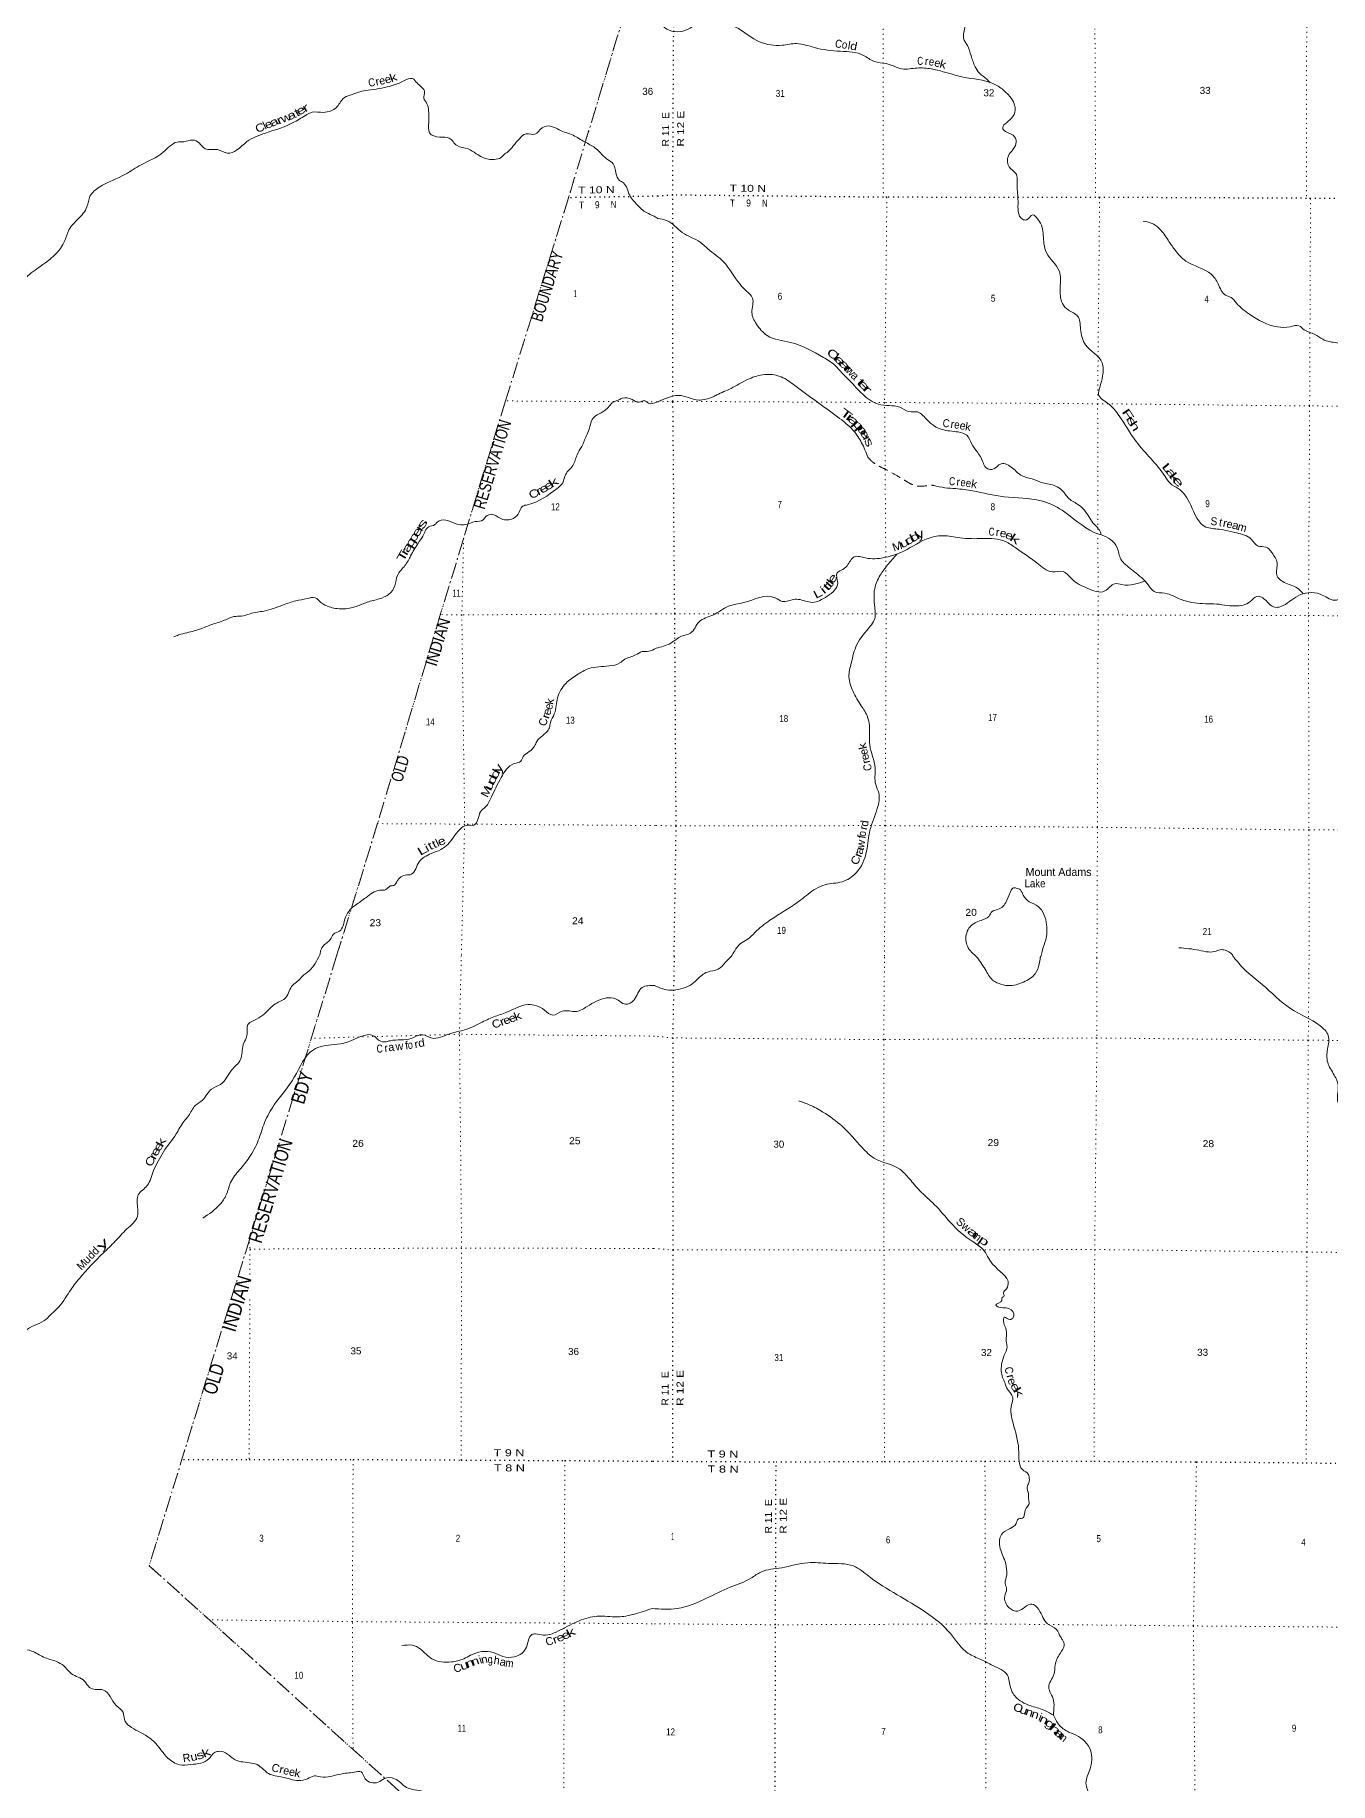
# Model space of a CAD drawing. Header units: feet. Extents: x -254670 to 6, y -549186 to -364975.
# Drawn here: x -110623 to -78244, y -478276 to -434579 of the extents above; entities that cross this region are included whole.
import ezdxf
from ezdxf.enums import TextEntityAlignment as Align

# ---------------------------------------------------------------- set-up
doc = ezdxf.new("R2010")
doc.units = ezdxf.units.FT
doc.header["$LTSCALE"] = 80
for name, pattern in [('DOT_DASHED', [7.7, 5, -1.2, 0.3, -1.2]), ('DOTTED', [1.5, 0.3, -1.2]), ('MEDIUM_DASHED', [4.5, 3, -1.5])]:
    doc.linetypes.add(name, pattern=pattern)
for name, color, linetype, lineweight in [('39', 7, 'Continuous', 13), ('44', 7, 'DOT_DASHED', 13), ('6', 7, 'DOTTED', 25), ('7', 7, 'DOTTED', 13)]:
    doc.layers.add(name, color=color, linetype=linetype, lineweight=lineweight)
doc.layers.add('41', color=7, linetype='Continuous')

msp = doc.modelspace()

# ---------------------------------------------------------------- linework, layer by layer
at = {"layer": '39'}
for points in [[(-93225.08, -424052.49), (-93254.11, -424116.97), (-93136.82, -424275.61), (-93029.52, -424458.42), (-93000.66, -424657.51), (-92893.33, -424849.4), (-92841.63, -425271.75), (-92591.4, -426032.52), (-92450.24, -426110.63), (-92298.87, -426230.97), (-92094.71, -426483.95), (-91768.54, -426511.33), (-91500.98, -426468.44), (-91269.05, -426602.67), (-90889.18, -427032.26), (-90664.28, -427466.24), (-90792.12, -427754.22), (-90971.82, -428179.12), (-90955.34, -428289.72), (-90804.04, -428389.94), (-90441.02, -428598.29), (-90372.1, -428742.96), (-90274.61, -428998.21), (-90261.68, -429247.63), (-90271.28, -429384.45), (-90135.8, -429567.19), (-90096.14, -429983.51), (-90159.16, -430392.03), (-90092.23, -430540.74), (-89898.6, -430656.95), (-89395.99, -431074.17), (-89126.05, -431137.9), (-88785.39, -431283.93), (-88792.58, -431537.42), (-88714.85, -431901.35), (-88597.52, -432074.08), (-88418.45, -432053.53), (-88226.96, -432131.52), (-88102.03, -432173.47), (-87952.68, -432291.8), (-87714.34, -432532.63), (-87640.94, -432810.07), (-87525.6, -432988.83), (-87570.8, -433308.8), (-87549.83, -433556.18), (-87566.82, -433886.14), (-87429.23, -434097.04), (-87369.97, -434356.4), (-87407.18, -434662.27), (-87311.96, -434841.08), (-87220.52, -435094.33), (-87114.91, -435373.71), (-87007.67, -435536.39), (-86823.99, -435686.83), (-86740.84, -435776.58)], [(-95029.79, -434242.19), (-94829.21, -434430.66), (-94289.76, -434435.4), (-93912.15, -434199.12), (-93580.04, -434198.32), (-93037.84, -434418.31), (-92509.37, -434746.95), (-91943.46, -434836.12), (-91581.3, -434795.02), (-91132.1, -434894.52), (-90481.65, -434985.49), (-89911.67, -435088.73), (-89643.44, -435242.99), (-89341.35, -435292.55), (-88946.39, -435426.39), (-88570.06, -435405.37), (-88211.71, -435426.63), (-87415.95, -435629.91), (-86672.67, -435793.08), (-86414.48, -435953.4), (-86116.87, -436459.63), (-86214.81, -436663.05), (-86425.27, -436923.06), (-86328.35, -437011.34), (-86130.72, -437121.51), (-86097.89, -437304.49), (-86284.08, -437600.66), (-86269.05, -437874.21), (-86103.44, -438038.77), (-86066.17, -438344.46), (-86044.71, -438734.68), (-85934.48, -439185.03), (-85831.78, -439200.88), (-85677.22, -439075.78), (-85552.07, -439180.09), (-85442.66, -439389.04), (-85396.99, -439797.3), (-85331.81, -440022.45), (-85018.28, -440476.34), (-84990.68, -440896.72), (-84935, -441288.86), (-84787.49, -441455.48), (-84555.51, -441605.8), (-84481.94, -441929.5), (-84355.79, -442327.51), (-83943.67, -442771.11), (-83930.48, -443096.97), (-84001.93, -443392.86), (-84031.55, -443561.91), (-83805.36, -443782.65), (-83516.45, -444097.79), (-83093.59, -444738.51), (-82370.02, -445613.86), (-82242.63, -445786.56), (-82040.91, -445914.83), (-81727.5, -446332.5), (-81349.24, -446878.77), (-81016.94, -446934.3), (-80577.82, -447027.8), (-80214.99, -447183.84), (-80045.33, -447354.42), (-79850, -447380.1), (-79700.58, -447518.55), (-79566.84, -447779.75), (-79577.92, -448073.48), (-79351.77, -448284.17), (-79025.18, -448432.25), (-78920.18, -448549.78)], [(-112960.69, -443542.41), (-112808.08, -443214.4), (-112316.07, -442578.7), (-112119.55, -442452.32), (-111870.61, -442314.49), (-111801.41, -442069.96), (-111641.39, -441796.34), (-111252.83, -441410.79), (-111055.19, -441014.94), (-110882.46, -440687.17), (-110523.09, -440389.76), (-109873.77, -439713.68), (-109772.21, -439453.45), (-109541.77, -439176.64), (-109323.08, -438873.54), (-109247.64, -438610.99), (-109013.76, -438384.49), (-108360.49, -438060.4), (-107971.68, -437825.68), (-107415.03, -437510.5), (-107064.22, -437257.23), (-106903.25, -437249.08), (-106677.53, -437205.5), (-106521.51, -437275.72), (-106366.39, -437424.36), (-106058.96, -437444.09), (-105806.66, -437535.56), (-105582.6, -437461.79), (-105324.71, -437245.63), (-104861.75, -437031.91), (-104130.56, -436750.96), (-103822.8, -436569.59), (-103695.46, -436512.77), (-103415.97, -436514.07), (-103218.42, -436472.16), (-103086.82, -436395.29), (-102923.36, -436171.98), (-102745.35, -436081.58), (-102353.9, -435965.55), (-102094.09, -435930.41), (-101815.98, -435877.39), (-101416.19, -435735.31), (-101182.17, -435669.71), (-101068.83, -435779.64), (-100882.48, -436009.1), (-100900.22, -436151.67), (-100823.5, -436297.38), (-100783.15, -436458.74), (-100776.63, -436762.49), (-100757.57, -437026.16), (-100503.45, -437133.74), (-100268.43, -437154.62), (-100071.56, -437343.98), (-99793.02, -437427.71), (-99589.3, -437546.77), (-99283.28, -437687.14), (-99138.52, -437688.85), (-98971.11, -437644.58), (-98903.94, -437574.98), (-98792.4, -437493.85), (-98664.07, -437352.58), (-98513.17, -437171.36), (-98340.82, -437048.72), (-98123.77, -437059.33), (-97945, -436902.57), (-97707.26, -436863.15), (-97513.24, -436951.92), (-97168.95, -437086.71), (-96877.3, -437253.06), (-96621.61, -437398.87), (-96500.23, -437508.9), (-96309.32, -437692.15), (-96165.78, -437798.43), (-96100.08, -438028.46), (-96005.73, -438214.6), (-95911.94, -438276.04), (-95754.69, -438587.6), (-95566.43, -438825.12), (-95335.45, -439020.92), (-95141.45, -439111.7), (-95051.86, -439167.87)], [(-95051.86, -439167.87), (-94833.03, -439214.46), (-94441.53, -439513.26), (-93989.81, -439761.63), (-93798.04, -439924.11), (-93410.48, -440247.06), (-92995.93, -440811.35), (-92834.33, -440979.94), (-92682.77, -441154.6), (-92699.65, -441516.74), (-92585.96, -441804.14), (-92315.25, -442095.18), (-91730.96, -442262.76), (-90912.48, -442638.99), (-90619.93, -442839.46), (-90452.23, -443026.14), (-90250.26, -443228.84), (-89927.08, -443562), (-89537.76, -443810.51), (-89265.91, -443844.06), (-89004.11, -443883.66), (-88772.27, -443991.74), (-88560.89, -444003.3), (-88302.51, -444219.94), (-87945.49, -444440.37), (-87540.7, -444503.77), (-87327.06, -444585.74), (-87209.62, -444788.63), (-86930.33, -445236.57), (-86877.56, -445365.19), (-86698.17, -445437.18), (-86467.17, -445297.82), (-86182.99, -445407.78), (-85942.81, -445600.32), (-85658.71, -445688.15), (-85426.94, -445774.1), (-85106.63, -445853.8), (-84947.26, -445958.02), (-84773.45, -446166.82), (-84525.32, -446329.17), (-84272.73, -446618.25), (-84173.58, -446770.9), (-83995.71, -446989.74), (-83965.22, -447078.18)], [(-82917.12, -439232.09), (-82653.17, -439309.91), (-82475.54, -439458.35), (-82271.27, -439743.52), (-82115.55, -439960.41), (-81846.92, -440231.34), (-81215.79, -440559.74), (-81041.87, -440800.73), (-80857.74, -441083.93), (-80720.68, -441137.92), (-80583.32, -441280.42), (-80254.28, -441561.26), (-79556.77, -441877.43), (-79244.8, -441872.66), (-79021.46, -441847.98), (-78888.27, -441948.25), (-78622.19, -442064.29), (-78428.55, -442184.52), (-78073.99, -442272.18), (-77403.59, -442312.82), (-77069.36, -442342.19), (-76560.26, -442300.73), (-76260.5, -442255.75), (-75651.34, -442045.07), (-74788.47, -441861.95), (-73972.05, -441630.65), (-73787.17, -441543.71)], [(-93671.29, -443628.42), (-93580.28, -443576.82), (-93216.52, -443412.99), (-92810.68, -443194.76), (-92432.68, -443075.16), (-91967.54, -443126.34), (-91628.65, -443342.79), (-90559.2, -444122.77), (-90155.44, -444473.84), (-89955.15, -444773.1), (-89798.94, -445132.82)], [(-95070.37, -443753.73), (-95282.29, -443785.74), (-95388.1, -443720.13), (-95517.25, -443758.82), (-95695.46, -443694.37), (-95938.36, -443659.32), (-96025.28, -443698.52), (-96160.69, -443757.25), (-96376.29, -443967.87), (-96570.59, -444076.18), (-96690.59, -444193.41), (-96767.74, -444429.8), (-96840.15, -444603.91), (-96951.78, -444866.03), (-97070.8, -445071.76), (-97174.47, -445340.02), (-97351.96, -445559.14), (-97428.9, -445777.43), (-97569.24, -445914.53), (-98309.94, -446322.06), (-98431.04, -446360.85), (-98545.95, -446558.58), (-98706.28, -446685.39), (-98991.52, -446659.9), (-99201.51, -446560.88), (-99346.95, -446617.48), (-99416.26, -446699.12), (-99617.88, -446745), (-99851.95, -446814.63), (-100091.04, -446797.72), (-100353.37, -446704.12), (-100565.11, -446755.91), (-100624.14, -446817.56), (-100777.64, -446876.07), (-100925.07, -447103.59), (-101045.87, -447289.19), (-101230.44, -447598.72), (-101372.03, -447842.39), (-101559.9, -448089.54), (-101627.25, -448348.17), (-101774.47, -448557.59), (-102017.14, -448675.38), (-102315.71, -448758.33), (-102586.38, -448863.72), (-102936.99, -448925.94), (-103270.16, -448871.72), (-103472.01, -448764.76), (-103619.43, -448646.37), (-103820.77, -448668.12), (-104098.93, -448725.16), (-104433.99, -448833.82), (-104664.2, -448917.57), (-104896.16, -448979.18), (-105244.83, -449047.45), (-105464.7, -449107.2), (-105647.8, -449117.1), (-105849.8, -449195.15), (-106174.83, -449305.93), (-106469.75, -449421.1), (-106822.81, -449521.49), (-107030.55, -449575.35), (-107152.37, -449626.3)], [(-93671.29, -443628.42), (-94028.7, -443704.63), (-94534.31, -443589.17), (-94829.97, -443656.26), (-94970.68, -443710.92), (-95070.37, -443753.73)], [(-88162.14, -445837), (-87872.09, -445896.65), (-87606.32, -445920.16), (-87179.42, -445973.45), (-86395.92, -446124.45), (-85469.69, -446222.81), (-84945.55, -446460.94), (-84140.56, -447012.22), (-83965.27, -447078.05)], [(-95095.7, -449906.9), (-94728.58, -449781.61), (-94455.43, -449605.94), (-94232.27, -449528.96), (-94017.86, -449248.82), (-93678.27, -449079.02), (-93280.49, -448858.79), (-92906.41, -448767.36), (-92113.76, -448652.8), (-91938.35, -448738.88), (-91690.91, -448698.06), (-91537.97, -448687.63), (-91191.51, -448763.24), (-90813.63, -448607.43), (-90553.12, -448268.84), (-90570.05, -448027.48), (-90467.62, -447960.85), (-90319.06, -447847.84), (-90140.68, -447624.11), (-89860.8, -447651.6), (-89399.9, -447644.46), (-88979.65, -447518.73), (-88340.71, -447183.25), (-87924.36, -447095.75), (-87501.48, -447151.06), (-86915.7, -447167.75), (-86359.91, -447240.85), (-86093.65, -447409.19), (-85579.14, -447772.07), (-85183.86, -447998.44), (-84916.17, -447993.78), (-84692.09, -448186.36), (-84316.96, -448406.74), (-83875.91, -448478.1), (-83620.9, -448296.44), (-83451.75, -448318.16), (-83135.77, -448309.35), (-82868.75, -448230.65)], [(-83965.22, -447078.18), (-83731.35, -447190.28), (-83569.65, -447389.04), (-83472.02, -447686.54), (-83356.84, -447819.03), (-83052.06, -448065.74), (-82872.37, -448226.24)], [(-89073.58, -447555.8), (-89304.67, -447827.29), (-89491, -448081.22), (-89628.72, -448421.52), (-89627.14, -448884.21), (-89638.13, -449204.09), (-89738.24, -449359.23), (-90074.83, -449818.71), (-90216.16, -450281.73), (-90271.35, -450625.86), (-90169.47, -450987.72), (-89964.95, -451349.34), (-89804.98, -451628.58), (-89759.98, -451839.7), (-89752.3, -452322.48), (-89619.47, -452907.56), (-89603.98, -453317.91), (-89528.79, -453526.95), (-89563.71, -453911.26), (-89747.02, -454460.89), (-89829.8, -454978.1), (-90099.64, -455531.96), (-90445.11, -455746.03), (-90865.53, -455821.47), (-91098.68, -455920.6), (-91472.12, -456197.1), (-92251.35, -456709.94), (-92622.68, -457014.6), (-92813.3, -457190.08), (-92982.04, -457289.06), (-93128.34, -457474.48), (-93214.07, -457614.55)], [(-65405.06, -457711.62), (-65540.6, -457510.77), (-65795.79, -457048.7), (-65915.15, -456871.96), (-65835.09, -456738.99), (-65877.76, -456622.42), (-66277.02, -456410.14), (-66921.64, -456256.79), (-67316.84, -456054.56), (-67472.67, -455807.49), (-67724.44, -455168.38), (-68092.41, -454686.46), (-68320.25, -454570.33), (-68417.53, -454375.43), (-68467.49, -453892.75), (-68665.58, -453645.78), (-68853.2, -453519.5), (-68996.54, -453395.12), (-69176.87, -453045.52), (-69275.89, -452931.09), (-69620.41, -452835.36), (-69997.38, -452665.27), (-70479.35, -452398.87), (-70715.45, -452222.41), (-70977.3, -452168.73), (-71490.85, -452085.47), (-71778.83, -452041.9), (-72083.11, -451940.04), (-72611.93, -451512.82), (-72854.34, -451255.91), (-73170.79, -451127.92), (-73352.22, -451045.88), (-73526.35, -450744.54), (-73836.63, -450063.33), (-74355.16, -449700.46), (-74689.55, -449622.8), (-74838.87, -449514.53), (-75051.31, -449193.17), (-75154.08, -449159.22), (-75252.28, -449284.18), (-75350.55, -449389.03), (-75529.72, -449381.41), (-75731.47, -449245.1), (-76011.27, -448648.3), (-76156.13, -448666.75), (-76284.51, -448793.8), (-76541.16, -449086.11), (-76720.23, -449106.66), (-76905.78, -448996.46), (-77543.36, -448547.38), (-77770.89, -448523.78), (-77941.56, -448646.9), (-78128.54, -448709.72), (-78487.34, -448557.69), (-78791.39, -448522.21), (-79044.75, -448597.25), (-79478.6, -448867.86), (-79631.51, -448884.32), (-79841.41, -448719.87), (-80071.24, -448611.79), (-80241.88, -448742.96), (-80617.9, -448852.49), (-81147.45, -448799.45), (-81433.29, -448794.1), (-81699.09, -448762.56), (-81969.04, -448692.79), (-82372.14, -448534.84), (-82642.01, -448491.23), (-82791.52, -448324.62), (-82872.37, -448226.24)], [(-95095.7, -449906.9), (-95277.98, -449983.86), (-95445, -449993.95), (-95608.83, -450076.48), (-95877.55, -450185.92), (-96001.27, -450276.96), (-96265.56, -450352.27), (-96775.07, -450418.64), (-97072.47, -450573.99), (-97346.35, -450781.91), (-97555.73, -451149.47), (-97590.13, -451340.11), (-97638.85, -451552.71), (-97733.81, -451764.76), (-97761.49, -451897.16), (-97936.74, -452096.19), (-98077.13, -452237.32), (-98130.76, -452353.32), (-98265.12, -452494.52), (-98413.27, -452611.42), (-98479.01, -452731.31), (-98638.57, -452791.76), (-98968.42, -453143.81), (-99209.31, -453627.64), (-99357, -453877.28), (-99483.05, -453996.45), (-99549.66, -454190.73), (-99647.78, -454328.33), (-99820.76, -454332.32), (-100000.94, -454436.78), (-100162.09, -454633.96), (-100304.95, -454815.28), (-100479.36, -454941.92), (-100717.8, -455041.67), (-101017.82, -455249.28), (-101104.32, -455425.23), (-101208.42, -455558.74), (-101371.56, -455580.94), (-101556.09, -455713.5), (-101652.06, -455839.06), (-101740.68, -455852.09), (-101850.33, -455943.3), (-101999.32, -455959.64), (-102349.35, -456144.53), (-102610.91, -456330.48), (-102744.94, -456443.52), (-102857.74, -456633.24), (-102920.53, -456845.67), (-103008.55, -456979.37), (-103160.28, -457058.02), (-103240.24, -457189.8), (-103433.37, -457370.52), (-103480.92, -457482.58), (-103498.03, -457571.9)], [(-87064.2, -457637.22), (-87311.71, -457357.91), (-87348.44, -457209.13), (-87244.93, -456870.92), (-86967.71, -456711.33), (-86778.83, -456614.31), (-86688.68, -456489.37), (-86515.79, -456426.59), (-86315.31, -456192.76), (-86213.47, -455955.13), (-86175.38, -455908.77), (-86088.84, -455904.54), (-85986.03, -455950.56), (-85913.12, -456083.16), (-85765.63, -456245.75), (-85541.81, -456361.89), (-85396.21, -456562.71), (-85330.9, -456826.08), (-85353.78, -457200.31), (-85431.42, -457451.96), (-85465.18, -457586.82), (-85489.76, -457643.68)], [(-82023.91, -457397.5), (-81524.53, -457458.66), (-81282.84, -457502.34), (-81089.69, -457477.74), (-80956.97, -457443.22), (-80840.14, -457467.08), (-80721.15, -457535.19), (-80656.45, -457621.54), (-80631.82, -457660.92)], [(-103498.03, -457571.9), (-103770.47, -457971.89), (-103938.08, -458110.09), (-104055.31, -458232.38), (-104178.48, -458328.5), (-104348.77, -458637.63), (-104609.08, -458797.65), (-104883.82, -459048.12), (-105081.61, -459178.18), (-105311.73, -459340.31), (-105316.41, -459511.24), (-105345.15, -459657.95), (-105416.24, -459822.62), (-105484.08, -460188.41), (-105708.57, -460459.15), (-105983.71, -460812.18), (-106205.6, -460928.09), (-106434.13, -461202.84), (-106613.83, -461338.99), (-106783.91, -461595.84), (-106903.24, -461740.24), (-107089.64, -462051.34), (-107413.45, -462498.73), (-107539.14, -462727.57), (-107662.87, -462968.48), (-107817.29, -463342.03), (-108039.61, -463570.55), (-108058.9, -463876.16), (-108061.81, -464109.44), (-108324.73, -464426.31), (-108617.81, -464735.04), (-108910.82, -465023.65), (-109513.18, -465661.17), (-109758.02, -465988.15), (-110073.74, -466423.5), (-110203.02, -466539.71), (-110352.56, -466688.04), (-110812.49, -466931.85), (-111111.81, -467290.84), (-111366.37, -467527.3), (-111759.78, -467749.21), (-112422.69, -467899.85), (-112674.77, -468015.65), (-112914.49, -468057.09), (-113171.83, -467965.74), (-113484.42, -468111.5), (-113769.07, -468319.71), (-114271.25, -468555.34), (-114523.76, -468781.75), (-114713.67, -468958.09), (-114879.37, -469122.45)], [(-95132.93, -458340.26), (-94721.57, -458460.08), (-94476.06, -458422.37), (-94252.56, -458342.41), (-94065.03, -458185.97), (-93811.06, -458003.54), (-93541.31, -457931.7), (-93359.78, -457759.18), (-93213.5, -457613.62)], [(-87064.2, -457637.22), (-86841.4, -457977.15), (-86655.08, -458226.8), (-86542.61, -458283.31), (-86283.31, -458342.12), (-85908.92, -458254.41), (-85618.67, -458049.93), (-85513.35, -457802.88), (-85489.76, -457643.68)], [(-80631.82, -457660.92), (-80342.5, -457977.97), (-79939.2, -458314.49), (-79234.97, -458914.95), (-78490.02, -459350.65), (-78289.58, -459590.28), (-78306.67, -459927.97), (-78303.64, -460261.69), (-78139.63, -460577.63), (-78039.92, -460867.31), (-78049.09, -461247.24), (-77792.44, -461525.17), (-77290.96, -461990.54), (-76785.73, -462548.39), (-76352.81, -463071.93), (-76002.4, -463609.37), (-75635.65, -464062.42), (-75105.86, -464477.59), (-74914.85, -464500.08), (-74728.04, -464586.89), (-74569.67, -464766.12), (-74230.88, -465152.77), (-73889.78, -465438.91), (-73357.37, -465645.02), (-72372.14, -465769.6), (-71523.33, -465773.29), (-70964.04, -465736.2), (-70801.11, -465732.51), (-70562.15, -465869.68), (-70222.93, -466107.57), (-70004.67, -466443.72), (-69699.77, -466725.76)], [(-106425.29, -464155.1), (-105991.13, -463806.62), (-105841.28, -463575.85), (-105733.39, -463264.49), (-105508.72, -462949.5), (-105265.96, -462638.6), (-105038.84, -462206.97), (-104882.13, -461765.06), (-104642.9, -461325.44), (-104138.98, -460633.3), (-103661.25, -459947.11), (-103435.44, -459857.36), (-102821.05, -459758.85), (-102127.98, -459616.36), (-102015.63, -459717.29), (-101844.62, -459744), (-101737.83, -459720.22), (-101214.19, -459661.63), (-100929.99, -459572.08), (-100714.89, -459651.22), (-100247.43, -459544.18), (-99880.67, -459448.87), (-99479.39, -459275.24), (-99152.68, -459123.49), (-98830.14, -459009.93), (-98295.92, -458816.64), (-97885.76, -458952.74), (-97676.88, -459080.13), (-97440.96, -458982.37), (-97084.66, -458987.58), (-96814.42, -458863.79), (-96336.5, -458652.21), (-96105.06, -458673.09), (-95861.98, -458806.63), (-95642.13, -458696.75), (-95443.67, -458389.72), (-95296.54, -458345.97), (-95129.06, -458340.12)], [(-91523.53, -461224.55), (-91246.26, -461327.62), (-90922.94, -461503.16), (-90445.27, -461857.92), (-89943.99, -462391.64), (-89639.04, -462657.61), (-89004.24, -462930.25), (-88761.56, -463169.96), (-88500.96, -463470.01), (-88129.88, -463818.53), (-87738.96, -464259.56), (-87189.23, -464735.08), (-86926.32, -464932.61), (-86680.01, -465305), (-86289.25, -465800.31), (-86364.14, -465958.97), (-86410.62, -466031.25), (-86390.7, -466097.63), (-86453.21, -466151.78), (-86451.38, -466212.1), (-86602.58, -466328.39), (-86524.29, -466380.82), (-86339.29, -466397.27), (-86150.66, -466546.4), (-86197.3, -466674.97), (-86313.94, -466666.7), (-86388.25, -466628.35), (-86402.74, -466769.05), (-86340.92, -466950.09), (-86339.75, -467233.55), (-86320.05, -467374.31), (-86389.05, -467581.23), (-86458.73, -468019.34), (-86416.95, -468174.21), (-86365.01, -468294.94), (-86347.07, -468351.26), (-86214.93, -468558.58), (-86174.97, -468647.11), (-86205.63, -468813.91), (-86216.39, -469053.11), (-86168.78, -469278.36), (-86029.92, -469931.98), (-86016.72, -470231.54), (-85936.88, -470438.76), (-85784.37, -470561.69), (-85768.45, -470618.01), (-85774.95, -470776.81), (-85815.45, -470869.2), (-85785.83, -471056.22), (-85782.16, -471172.82), (-85770.43, -471289.45), (-85827.04, -471387.84), (-85869.5, -471462.13), (-85904.19, -471628.92), (-85910.25, -471638.96), (-86033.05, -471672.89), (-86091.73, -471791.38), (-86244.95, -471911.7), (-86456.6, -472064.06), (-86503.74, -472359.48), (-86370.1, -472739.69), (-86326.57, -472985.03), (-86326.85, -473079.52), (-86365.67, -473284.49), (-86329.89, -473427.29), (-86376.67, -473602.09), (-86266.9, -473893.81), (-86051.93, -473978.66), (-85703.43, -473802.45), (-85526.84, -473941.51), (-85304.62, -474297.77), (-85083.78, -474436.92), (-84981.75, -474624.08), (-84935.69, -474694.53), (-84889.82, -474827.3), (-84993.02, -475034.16), (-85116.58, -475325.41), (-85147.45, -475562.56), (-85277.12, -475881.94), (-85229.29, -476030.8), (-85155.42, -476219.91), (-85150.04, -476439.04), (-85160.1, -476582.52)], [(-95193.7, -473913.43), (-94564.07, -473911.53), (-93831.15, -473655.67), (-93241, -473381.43), (-92721.38, -473155.29), (-92473.53, -473003), (-91954.26, -472893.47), (-91302.19, -472768.11), (-90781.28, -472787.23), (-90161.95, -472850.78), (-89768.49, -473112.9), (-89067.85, -473568.62), (-88357.09, -474004.25), (-87737.14, -474538.21), (-87288.05, -475035.64), (-86976.73, -475187.03), (-86675.46, -475336.39), (-86312.12, -475582.36), (-86232.58, -475892.11), (-86072.44, -476155.77), (-85698.91, -476355.53), (-85357.3, -476468.79), (-85160.52, -476581.75)], [(-106115.96, -477501.49), (-106166.01, -477537.52), (-106271.6, -477665.88), (-106729.16, -477815.19), (-107009, -477818.28), (-107298.26, -477652.41), (-107604.88, -477287.39), (-108044.58, -476980.25), (-108385.69, -476685.5), (-108419.24, -476510.43), (-108591.73, -476340.92), (-108906.3, -475951.74), (-109105.54, -475934.99), (-109262.37, -475884.19), (-109386.59, -475728.93), (-109710, -475542.84), (-109902.5, -475345.11), (-110085.3, -475239.93), (-110410.99, -475126.23), (-110708.37, -474976.42), (-110957.73, -474907.22), (-111355.3, -474636.41), (-111791.48, -474460), (-112705.48, -474467.02), (-112915.31, -474588.99), (-113136.89, -474624.46), (-113764.06, -474381.04), (-114290.57, -474135.96), (-114594.25, -474054.5)], [(-101447.37, -474842.31), (-101183.61, -474833.13), (-100992.71, -474922.25), (-100697.73, -475172.61), (-100210.85, -475250.65), (-99904.54, -475169.21), (-99735.1, -475081.29), (-99165.1, -475010.79), (-98921.9, -475112.15), (-98632.03, -475119.14), (-98333.16, -474876.8), (-98197.08, -474563.53), (-98112.47, -474547.72), (-97913.28, -474576.54), (-97483.99, -474449.26), (-97018.08, -474219.54), (-96564.68, -474104.4), (-96059.45, -474124.18), (-95636.42, -474053.19), (-95193.7, -473913.43)], [(-85160.52, -476581.75), (-85056.49, -476772.94), (-84819.76, -476982.48), (-84594.77, -477081.43), (-84235.84, -477458.07), (-84251.37, -477948.55), (-84346.86, -478270.01), (-84303.2, -478473.13), (-84115.05, -478785.1), (-83831.83, -478916.33), (-83689.57, -479103.57), (-83646.05, -479348.91), (-83503.66, -479491.93), (-82829.93, -480204.91), (-82707.94, -480446.39), (-82621.95, -480615.42), (-82395.73, -480977.72), (-82138.67, -481112.92), (-81817.59, -481364.85), (-81380.51, -481844.16), (-81272.56, -482069.53), (-81060.24, -482369.48), (-80720.36, -483067.73), (-80525.79, -483249.04), (-80311.04, -483410.29), (-80184.9, -483605.54), (-79782.49, -484245.61), (-79233.51, -484972.42), (-78861.31, -484943), (-78469.35, -485034.24), (-77943.98, -484902.6), (-77291.78, -484733.02), (-76935.64, -484691.51), (-76398.64, -484708.66), (-75954.23, -484747.74), (-75187.36, -484570.34), (-74663, -484100.97), (-74416.63, -483769.76), (-74236.83, -483506.77), (-73884.85, -483511.48), (-73504.47, -483435.85), (-73171.81, -483173.16), (-72873.29, -482892.31), (-72703.26, -482532.8), (-72358.78, -482352.56), (-71847.51, -482228.93), (-71256.03, -482185.88), (-70849.38, -482070.09), (-70475.02, -481990.42), (-70101.13, -482071.57), (-69624.73, -482175.04), (-69383.39, -482185.57), (-69266.65, -482159.67), (-69091.76, -482194.19), (-68926.74, -482328.79)], [(-98434.87, -479515.59), (-98737.18, -479452.62), (-98886.31, -479492.34), (-99063.11, -479401.26), (-99254.26, -479374.48), (-99457.43, -479331.57), (-99731.19, -479326.64), (-100000.72, -479263.4), (-100121.32, -479214.73), (-100289.54, -478982.9), (-100554.31, -478730.64), (-100684.79, -478633.68), (-100819.27, -478528.65), (-101330.07, -478386.18), (-101631.2, -478167.99), (-101882.84, -478165.14), (-102046.25, -478257.1), (-102366.01, -478169.56), (-102470.02, -477994.26), (-102639.16, -478001.74), (-102985.6, -478050.86), (-103485.14, -478123.61), (-103646.1, -478098.94), (-103807.42, -478168.79), (-104035.08, -478214.29), (-104433.36, -478128.5), (-104783.3, -478038.85), (-105030.15, -477836.93), (-105207.07, -477776.01), (-105621.47, -477694.19), (-105812.17, -477550.77), (-106019.47, -477483.62), (-106115.96, -477501.49)]]:
    msp.add_spline(points, degree=3, dxfattribs=at)
at = {"layer": '39', "linetype": 'MEDIUM_DASHED'}
msp.add_spline([(-89798.94, -445132.82), (-89702.24, -445236.31), (-89395.4, -445419.52), (-88885.18, -445707.98), (-88554.56, -445858.06), (-88174.21, -445837.03), (-88158.73, -445837.7)], degree=3, dxfattribs=at)
at = {"layer": '44'}
for p, q in [((-103072.64, -457573.79), (-107766.55, -472843.13)), ((-107766.55, -472843.13), (-95235.23, -484140.9))]:
    msp.add_line(p, q, dxfattribs=at)
msp.add_lwpolyline([(-95016.77, -431203.52), (-95698.67, -433425.89), (-97283.79, -438647.74), (-98858.88, -443727.34), (-99916.73, -447197.97), (-100481.19, -449049.51), (-102056.26, -454285.76), (-103072.64, -457573.79)], dxfattribs=at)
at = {"layer": '6'}
msp.add_line((-95047.82, -438609.99), (-97284.14, -438648.88), dxfattribs=at)
for points in [[(-94643.53, -457609.92), (-94592.24, -454349.83), (-94628.41, -449051.13), (-94672.69, -443738.36), (-94678.18, -438582.42), (-94647.53, -433404.26), (-94640.81, -429960.61)], [(-66926.35, -438747.43), (-68183, -438738.01), (-68307.8, -438734.29), (-73436.58, -438696.33), (-73563.41, -438688.58), (-78732.4, -438664.8), (-78835.06, -438663.03), (-84006.06, -438639.25), (-84104.66, -438645.52), (-89323.92, -438635.94), (-89412.48, -438636.15), (-94678.18, -438582.42), (-95047.82, -438609.99)], [(-94643.53, -457609.92), (-94678.82, -459650.26), (-94678.39, -464951.42), (-94685.95, -470232.45)], [(-106911.36, -470188.68), (-105266.64, -470188.1), (-102669.68, -470188.69), (-99970.1, -470201.69), (-97375.2, -470214.34), (-95177.83, -470232.23)], [(-95177.83, -470232.23), (-94685.95, -470232.45), (-92095.28, -470247.64), (-89385.87, -470236.92), (-86871.57, -470229.85), (-84142.08, -470233.25), (-81583.59, -470246.36), (-78840.08, -470269.89), (-76281.7, -470317.18), (-73528.05, -470314.6), (-71007.85, -470351.76), (-68562.7, -470329.93)], [(-92130.98, -487425.61), (-92118.34, -484858.42), (-92122.82, -479567.32), (-92107.32, -474320.47), (-92095.28, -470247.64)]]:
    msp.add_lwpolyline(points, dxfattribs=at)
at = {"layer": '7'}
for p, q in [((-95069.35, -443750.19), (-98858.94, -443727.52)), ((-105251.35, -466187.78), (-105266.64, -470188.1))]:
    msp.add_line(p, q, dxfattribs=at)
for points in [[(-84104.66, -438645.52), (-84126.77, -433340.75), (-84136.75, -428050.04), (-84056.16, -422757.09), (-83949.39, -417468.11), (-83951.24, -412201.51), (-83990.21, -411950.26)], [(-78673.25, -411969.06), (-78649.35, -412243.08), (-78725.87, -417548.09), (-78792.46, -422814.85), (-78808.63, -428109.65), (-78826.76, -433420.55), (-78835.06, -438663.03)], [(-89334.37, -415166.16), (-89323.65, -417454.87), (-89362, -422739.67), (-89400.21, -428064.7), (-89422.45, -433349.46), (-89412.48, -438636.15)], [(-95016.77, -431203.52), (-95698.67, -433425.89), (-97283.79, -438647.74), (-98858.88, -443727.34), (-99916.73, -447197.97), (-100481.19, -449049.51), (-102056.26, -454285.76), (-103072.64, -457573.79)], [(-89323.92, -438635.94), (-89380.91, -443765.88), (-89340.77, -449046.46), (-89364.99, -454343.3), (-89383.88, -457630.92)], [(-84006.06, -438639.25), (-84054.9, -443797.34), (-84042.95, -449075.98), (-84059.07, -454384.86), (-84073.19, -457650.9)], [(-78732.4, -438664.8), (-78754.97, -443853), (-78783.41, -449093.51), (-78771.18, -454452.62), (-78769.1, -457669.64)], [(-66065.33, -443899.65), (-68157.44, -443873.79), (-73499.45, -443872.55), (-78754.97, -443853), (-84054.9, -443797.34), (-89380.91, -443765.88), (-94672.69, -443738.36), (-95069.35, -443750.19)], [(-99905.29, -447160.43), (-99950.64, -449075.9), (-99880.77, -454305.47), (-99963, -457587.47)], [(-95090.4, -449045.31), (-99950.64, -449075.9), (-100486.83, -449068.24)], [(-95090.4, -449045.31), (-94628.41, -449051.13), (-89340.77, -449046.46), (-84042.95, -449075.98), (-78783.41, -449093.51), (-77194.28, -449099.99)], [(-95112.25, -454341.3), (-99880.77, -454305.47), (-102058.67, -454293.76)], [(-90027.48, -454344.13), (-94592.24, -454349.83), (-95112.25, -454341.3)], [(-63408.31, -454467.83), (-68171.61, -454481.46), (-73463.46, -454431.82), (-78771.18, -454452.62), (-84059.07, -454384.86), (-89364.99, -454343.3), (-89743.16, -454343.77)], [(-103072.64, -457573.79), (-107766.55, -472843.13), (-95235.23, -484140.9)], [(-99963, -457587.47), (-100010.02, -459581.17), (-99955.88, -464902.6), (-99970.1, -470201.69)], [(-89383.88, -457630.92), (-89402.99, -459692.89), (-89396.4, -464951.83), (-89385.87, -470236.92)], [(-84073.19, -457650.9), (-84072.6, -459651.18), (-84128.45, -464940.16), (-84142.08, -470233.25)], [(-78769.1, -457669.64), (-78788.76, -459707.9), (-78822.5, -465000.94), (-78840.08, -470269.89)], [(-95133.97, -459604.54), (-100007.92, -459559.06), (-103707.58, -459660.34)], [(-63423.02, -459811.86), (-68184.67, -459747.01), (-73486.75, -459738.51), (-78788.76, -459707.9), (-84072.6, -459651.18), (-89402.99, -459692.89), (-94678.82, -459650.26), (-95133.97, -459604.54)], [(-95155.88, -464914.62), (-99955.88, -464902.6), (-105224.39, -464929.33), (-105311.98, -464932.75)], [(-105259.62, -464760.69), (-105246.58, -464941.32), (-105249.2, -465627.19)], [(-95155.88, -464914.62), (-94678.39, -464951.42), (-89396.4, -464951.83), (-84128.45, -464940.16), (-78822.5, -465000.94), (-73516.58, -465069.76), (-68236.56, -465058.11), (-65128.35, -465070)], [(-102669.68, -470188.69), (-102687.27, -474263.03), (-102670.82, -477437.25)], [(-97375.2, -470214.34), (-97392.75, -474278.62), (-97393.04, -474468.61)], [(-86871.57, -470229.85), (-86863.48, -474298.7), (-86844.87, -479573.76), (-86826.31, -484864.89), (-86833.73, -490099.69), (-86839.23, -495364.65)], [(-81640.88, -500268.93), (-81587.59, -495427.32), (-81555.99, -490176.49), (-81586.6, -484879.3), (-81611.38, -479652.48), (-81660.08, -474349.22), (-81583.59, -470246.36)], [(-95194.59, -474293.93), (-97392.75, -474278.62), (-102685.17, -474240.91), (-106263.82, -474197.93)], [(-68744.65, -474392.97), (-71001.73, -474406.54), (-76263.56, -474392.09), (-81660.08, -474349.22), (-86863.48, -474298.7), (-92107.32, -474320.47), (-95194.59, -474293.93)], [(-97393.5, -474772.56), (-97400.78, -479537.51), (-97361.24, -482224.17)]]:
    msp.add_lwpolyline(points, dxfattribs=at)

# ---------------------------------------------------------------- texts
at = {"layer": '41'}
for s, rotation, width, p in [('C', 352.053, 0.9, (-90544.82, -434897.24)), ('o', 350.69, 0.9, (-90395.57, -434918.54)), ('d', 348.777, 1.15, (-90169.66, -434954.66)), ('C', 359.249, 0.75, (-88491.58, -435325.66)), ('e', 351.526, 0.9, (-88220.43, -435342.84)), ('k', 345.095, 1.2, (-87945.3, -435407.38)), ('C', 10.573, 0.9, (-102187.35, -435863.01)), ('e', 14.896, 1.05, (-101775.98, -435780.24)), ('k', 19.394, 1.35, (-101632.58, -435735.25)), ('r', 11.442, 1.1, (-102042.97, -435835.8)), ('a', 23.099, 1.4, (-104171.62, -436675)), ('t', 27.506, 1.3, (-104028.14, -436603.25)), ('e', 28.885, 1.45, (-103931.94, -436548.29)), ('r', 31.134, 1.7, (-103807.85, -436480.78)), ('C', 23.653, 1.2, (-104959.27, -436987.28)), ('l', 25.192, 1.05, (-104842.41, -436932.98)), ('e', 21.192, 1.25, (-104752.53, -436900.34)), ('a', 24.886, 1.45, (-104605.17, -436839.65)), ('r', 24.886, 1.5, (-104468.64, -436793.65)), ('w', 21.975, 1.3, (-104315.01, -436735.92)), ('C', 324.615, 1.45, (-90734.5, -442635.64)), ('l', 324.373, 1.45, (-90645.44, -442710.09)), ('e', 318.669, 1.9, (-90563.3, -442786.67)), ('a', 316.082, 2.1, (-90456.98, -442888.43)), ('r', 313.786, 2.2, (-90359.65, -442995.75)), ('t', 314.155, 2, (-90042.87, -443329.51)), ('e', 314.155, 2, (-89967.82, -443400.26)), ('r', 314.103, 2.25, (-89880.58, -443499)), ('T', 323.497, 1.9, (-90400.79, -444140.15)), ('F', 303.53, 1.9, (-83379, -444122.28)), ('r', 319.819, 2.05, (-90306.33, -444220.13)), ('a', 319.819, 1.95, (-90218.85, -444292.99)), ('p', 316.059, 2.1, (-90105.56, -444400.82)), ('p', 311.386, 2, (-90020.24, -444506.27)), ('C', 352.061, 0.9, (-87855.59, -444381.92)), ('e', 351.252, 0.9, (-87585.08, -444416.83)), ('k', 350.713, 1.05, (-87309.84, -444471.49)), ('i', 301.065, 1.35, (-83335.5, -444208.03)), ('s', 301.065, 1.75, (-83284.42, -444292.83)), ('h', 302.531, 1.65, (-83209.23, -444410.44)), ('e', 302.212, 1.55, (-89958.83, -444601.24)), ('r', 296.407, 1.55, (-89902.74, -444709.69)), ('s', 293.473, 1.55, (-89858.63, -444802.76)), ('L', 309.664, 1.9, (-82379.97, -445478.04)), ('k', 32.325, 1.75, (-97609.57, -445845.17)), ('C', 356.211, 0.8, (-87698.84, -445833.43)), ('e', 353.356, 0.85, (-87428.7, -445859.51)), ('k', 350.432, 1.1, (-87158.2, -445900.27)), ('a', 306.322, 1.8, (-82291.3, -445586.63)), ('k', 306.505, 1.9, (-82211.55, -445701.54)), ('e', 310.431, 1.85, (-82111.25, -445807.52)), ('C', 26.161, 1.25, (-98110.22, -446134.83)), ('r', 27.68, 1.6, (-97981, -446066.75)), ('e', 29.74, 1.5, (-97858.66, -445998.27)), ('e', 32.325, 1.55, (-97730.88, -445920.57)), ('e', 352.414, 0.9, (-87295.34, -445879.17)), ('e', 56.858, 1.6, (-100993.04, -447060.07)), ('r', 57.074, 1.75, (-100918.83, -446946.78)), ('s', 57.04, 1.85, (-100858.35, -446853.5)), ('d', 30.482, 1.7, (-88583.29, -447211.63)), ('y', 28.087, 1.5, (-88456.62, -447145.87)), ('C', 357.799, 0.75, (-86709.61, -447096.28)), ('e', 346.035, 1.05, (-86438.91, -447127.86)), ('e', 337.18, 1.25, (-86302.74, -447178.14)), ('S', 357.166, 0.95, (-81151.32, -446835.56)), ('r', 348.443, 1.1, (-80888.86, -446878.55)), ('a', 347.518, 1.1, (-80628.62, -446932.93)), ('T', 59.913, 1.7, (-101353.97, -447652.2)), ('r', 59.768, 1.65, (-101292.2, -447545.81)), ('a', 59.709, 1.6, (-101230.07, -447439.46)), ('p', 58.676, 1.65, (-101155.56, -447315.54)), ('p', 57.025, 1.7, (-101075.78, -447187.96)), ('M', 18.759, 1.1, (-89033.1, -447453.73)), ('u', 28.277, 1.6, (-88845.21, -447363.31)), ('d', 30.482, 1.7, (-88707.98, -447284.02)), ('k', 327.024, 1.8, (-86175.82, -447259.4)), ('t', 45.314, 2, (-90760.03, -448443.52)), ('t', 50.589, 1.75, (-90696.59, -448369.48)), ('l', 54.282, 1.45, (-90657.19, -448311.58)), ('e', 57.266, 1.55, (-90604.22, -448214.25)), ('L', 27.612, 1.45, (-91004.87, -448628.48)), ('i', 37.511, 1.6, (-90861.91, -448533.79)), ('k', 79.948, 1.1, (-97653.83, -451256.71)), ('r', 71.055, 1.3, (-97762.39, -451635.2)), ('e', 73.417, 1.1, (-97725.37, -451525.88)), ('k', 103.731, 1.2, (-89837.18, -452333.73)), ('e', 104.098, 1.05, (-89779.77, -452609.46)), ('r', 104.725, 1.2, (-89754.15, -452717.81)), ('d', 64.496, 1.55, (-99105.7, -453234.4)), ('d', 62.353, 1.6, (-99032.89, -453094.49)), ('y', 61.793, 1.55, (-98952.3, -452955.47)), ('C', 100.336, 0.9, (-89712.08, -452870.76)), ('M', 63.407, 1.2, (-99253.09, -453538.5)), ('u', 63.359, 1.55, (-99174.58, -453377.82)), ('d', 82.891, 1.05, (-89788.83, -454300.2)), ('r', 78.814, 1.1, (-89817.73, -454412.8)), ('i', 28.616, 1.25, (-100779.84, -454985.43)), ('t', 25.935, 1.25, (-100696.66, -454938.6)), ('t', 24.745, 1.25, (-100599.14, -454897.53)), ('l', 25.282, 1.05, (-100520.18, -454865.43)), ('e', 22.913, 1.3, (-100421.66, -454821.82)), ('f', 80.823, 1.1, (-89858.3, -454637.84)), ('w', 81.002, 1.05, (-89881.2, -454815.62)), ('o', 82.823, 0.85, (-89846.16, -454554.17)), ('L', 30.16, 1.55, (-100890.94, -455045.51)), ('C', 68.738, 1.15, (-90014.61, -455243.13)), ('r', 70.151, 1.35, (-89952.01, -455098.3)), ('a', 74.151, 1.2, (-89917.43, -454993.56)), ('C', 22.684, 1.15, (-99050.61, -459384.3)), ('r', 19.712, 1.35, (-98908.11, -459333.3)), ('e', 19.08, 1.15, (-98797.85, -459295.03)), ('e', 20.128, 1.2, (-98658.61, -459246.28)), ('k', 20.128, 1.35, (-98524.05, -459195.6)), ('d', 8.027, 1.1, (-100947.98, -459869.54)), ('C', 2.782, 0.8, (-101999.56, -460017.3)), ('f', 8.267, 1.05, (-101318.17, -459935.28)), ('o', 6.918, 0.85, (-101228.67, -459922.49)), ('r', 10.017, 1.05, (-101073.6, -459899.48)), ('e', 59.322, 1.5, (-107453.93, -462416.37)), ('k', 62.048, 1.6, (-107384.85, -462302.93)), ('C', 63.057, 1.25, (-107657.44, -462781.23)), ('r', 61.893, 1.6, (-107588.24, -462653.52)), ('e', 60.551, 1.45, (-107527.52, -462538.85)), ('a', 320.334, 1.9, (-87230.97, -464596.54)), ('y', 44.516, 2.2, (-108869.77, -464871.71)), ('p', 325.839, 1.7, (-86952.32, -464803.81)), ('C', 280.037, 0.9, (-86365.62, -467975.3)), ('r', 284.063, 1.2, (-86321.16, -468138.52)), ('e', 288.547, 1.15, (-86286.27, -468267.26)), ('e', 296.396, 1.4, (-86201.34, -468420.57)), ('k', 303.477, 1.8, (-86114.21, -468559.45)), ('e', 21.326, 1.25, (-97456.74, -474728)), ('e', 25.106, 1.35, (-97317.08, -474665.66)), ('k', 28.051, 1.6, (-97180.04, -474597.42)), ('r', 18.026, 1.3, (-97589.18, -474782.41)), ('u', 21.939, 1.4, (-99856.39, -475427.32)), ('n', 21.026, 1.35, (-99718.25, -475367.54)), ('n', 19.253, 1.3, (-99585.05, -475322.06)), ('n', 11.075, 1.1, (-99371.18, -475279.64)), ('g', 0.833, 0.85, (-99239.61, -475282.64)), ('a', 348.788, 1.05, (-98940.72, -475345.23)), ('m', 352.144, 0.9, (-98771.32, -475378.05)), ('C', 335.778, 1.2, (-86086.55, -476485.58)), ('u', 340.442, 1.35, (-85935.28, -476545.4)), ('n', 342.121, 1.25, (-85788.77, -476596.02)), ('n', 342.094, 1.25, (-85643.1, -476654.56)), ('n', 335.142, 1.45, (-85436.82, -476779.01)), ('g', 328.142, 1.65, (-85295.98, -476873.02)), ('h', 318.551, 1.95, (-85181.19, -477007.56)), ('a', 321.073, 1.9, (-85076.18, -477112.05)), ('u', 13.25, 1.15, (-106629.48, -477713.25)), ('s', 19.049, 1.4, (-106464.36, -477669.68)), ('k', 24.427, 1.5, (-106305.56, -477606.55)), ('r', 346.531, 1.15, (-104482.02, -478031.1)), ('k', 349.017, 1.1, (-104079.37, -478127.36))]:
    msp.add_text(s, height=200, rotation=rotation, dxfattribs=dict(at, width=width)).set_placement(p, align=Align.CENTER)
for s, rotation, p in [('l', 350.69, (-90283.01, -434936.99)), ('r', 356.443, (-88336.79, -435331.21)), ('e', 347.065, (-88079.96, -435372.83)), ('e', 12.144, (-101923.26, -435814.47)), ('w', 312.892, (-90300.2, -443053.73)), ('a', 314.901, (-90192.12, -443171.71)), ('r', 352.327, (-87697.05, -444405.54)), ('e', 348.219, (-87445.14, -444442.6)), ('r', 353.356, (-87548.92, -445847.67)), ('r', 353.951, (-86564.86, -447105.51)), ('t', 349.443, (-80997.19, -446857.97)), ('e', 347.518, (-80773.96, -446901.93)), ('m', 344.187, (-80463.67, -446980.9)), ('e', 76.348, (-97684.58, -451389.83)), ('C', 77.216, (-97820.78, -451774.29)), ('e', 100.851, (-89806.67, -452482.2)), ('r', 6.501, (-101831.39, -459999.3)), ('a', 6.501, (-101704.91, -459976.76)), ('w', 6.267, (-101502, -459956.85)), ('S', 319.302, (-87546.28, -464328.37)), ('w', 319.302, (-87406.53, -464449.14)), ('m', 320.334, (-87139.24, -464672.6)), ('d', 45.081, (-109048.78, -465039.97)), ('M', 46.834, (-109381.94, -465389.38)), ('u', 45.081, (-109263.87, -465260)), ('d', 45.081, (-109152.92, -465144.42)), ('C', 15.747, (-97734.95, -474825.34)), ('C', 14.148, (-100037.39, -475495.92)), ('i', 19.253, (-99456.45, -475282.75)), ('h', 351.299, (-99091.11, -475306.21)), ('i', 339.214, (-85523.77, -476721.13)), ('m', 321.283, (-84989.12, -477194.38)), ('R', 8.533, (-106817.78, -477744.25)), ('C', 344.729, (-104632.85, -477997.4)), ('e', 346.682, (-104360.41, -478060.99)), ('e', 348.017, (-104213.89, -478094.21))]:
    msp.add_text(s, height=200, rotation=rotation, dxfattribs=at).set_placement(p, align=Align.CENTER)
at = {"layer": '41', "width": 0.9}
msp.add_text('Lake', height=200, dxfattribs=at).set_placement((-85882.22, -455885.54))
at = {"layer": '41'}
msp.add_text('Mount Adams', height=200, dxfattribs=at).set_placement((-85856.38, -455601.1))
at = {"layer": '44'}
for s, height, rotation, width, p in [('BOUNDARY', 300, 72.772, 0.8, (-97946.94, -441770.11)), ('RESERVATION', 300, 73.049, 0.8, (-99380.87, -446457.91)), ('INDIAN', 300, 73.259, 0.9, (-100586.53, -450380.45)), ('OLD', 300, 73.259, 0.8, (-101447.53, -453278.82)), ('BDY', 350, 72.912, 0.85, (-103900.1, -461331.37)), ('RESERVATION', 350, 72.912, 0.8, (-104962.07, -464805.44)), ('INDIAN', 350, 72.912, 0.9, (-105620.96, -467025.16)), ('OLD', 350, 72.912, 0.8, (-106100.67, -468594.33))]:
    msp.add_text(s, height=height, rotation=rotation, dxfattribs=dict(at, width=width)).set_placement(p)
at = {"layer": '6'}
for s, rotation, width, p in [('R 11  E', 89.661, 1.1, (-94770.93, -437366.38)), ('R 12 E', 89.661, 1.25, (-94395.99, -437368.45)), ('T 10 N', 0.996, 1.3, (-97041.02, -438545.17)), ('T 10 N', 359.415, 1.3, (-93257.56, -438495.24)), ('T', 359.415, 0.85, (-93246.22, -438866.35)), ('9', 359.415, 0.9, (-92841.07, -438866.52)), ('N', 359.415, 0.7, (-92444.95, -438868.15)), ('T', 0.996, 0.85, (-97018.46, -438918.81)), ('9', 0.996, 0.9, (-96621.92, -438911.61)), ('N', 0.996, 0.7, (-96222.97, -438905.24)), ('R 11  E', 89.918, 1.1, (-94783.96, -468842.32)), ('R 12 E', 89.918, 1.25, (-94408.94, -468847.17)), ('T 9 N', 359.721, 1.35, (-99158.03, -470105.65)), ('T 9 N', 359.664, 1.35, (-93810.4, -470137.58)), ('T 8 N', 359.721, 1.35, (-99146.67, -470485.04)), ('T 8 N', 359.664, 1.35, (-93804.2, -470512.78)), ('R 11  E', 89.831, 1.1, (-92200.35, -472038.85)), ('R 12 E', 89.831, 1.25, (-91829.65, -472044.12))]:
    msp.add_text(s, height=175, rotation=rotation, dxfattribs=dict(at, width=width)).set_placement(p)
at = {"layer": '7'}
for s, width, p in [('36', 1.05, (-95439.93, -436075.5)), ('31', 0.85, (-92100.65, -436127.37)), ('32', 1.05, (-86910.12, -436111.37)), ('33', 1.05, (-81503.59, -436051.98)), ('1', 0.4, (-97147.77, -441128.05)), ('6', 0.85, (-92053.19, -441198.33)), ('5', 0.85, (-86723.28, -441247.78)), ('4', 0.85, (-81387.31, -441271.84)), ('12', 0.85, (-97723.42, -446460.3)), ('7', 0.85, (-92058.5, -446402.39)), ('8', 0.85, (-86730.23, -446459.94)), ('9', 0.85, (-81363.01, -446381.92)), ('11', 0.65, (-100184.61, -448618.63)), ('14', 0.85, (-100849.83, -451834.7)), ('13', 0.85, (-97349.22, -451795)), ('18', 0.85, (-92012.61, -451754.59)), ('17', 0.85, (-86793.49, -451727.32)), ('16', 0.85, (-81391.35, -451769.5)), ('24', 1.1, (-97195.27, -456808.82)), ('20', 1.1, (-87360.41, -456599.13)), ('23', 1.1, (-102256.23, -456857.32)), ('19', 0.85, (-92068.84, -457049.18)), ('21', 0.85, (-81427.2, -457076.21)), ('26', 1.1, (-102688.82, -462373.42)), ('25', 1.1, (-97269.22, -462307.62)), ('30', 1.05, (-92162.27, -462393.89)), ('29', 1.1, (-86806.61, -462354.17)), ('28', 1.1, (-81429.4, -462380.91)), ('34', 1.05, (-105827.49, -467686.7)), ('35', 1.05, (-102734.9, -467561.19)), ('36', 1.05, (-97294.65, -467576.1)), ('31', 0.85, (-92135.86, -467727.75)), ('32', 1.05, (-86970.91, -467601.65)), ('33', 1.05, (-81565.69, -467596.57)), ('3', 0.85, (-105014.76, -472245.49)), ('2', 0.85, (-100102.67, -472244.46)), ('1', 0.4, (-94711.88, -472200.48)), ('6', 0.85, (-89347.66, -472283.48)), ('5', 0.85, (-84083.69, -472253.71)), ('4', 0.85, (-78963.64, -472344.48)), ('10', 0.85, (-104135.64, -475670.4)), ('11', 0.65, (-100052.43, -476992.85)), ('12', 0.85, (-94842.46, -477084.68)), ('7', 0.85, (-89463.47, -477072.53)), ('8', 0.85, (-84042.13, -477035.6)), ('9', 0.85, (-79199.35, -476992.95))]:
    msp.add_text(s, height=175, dxfattribs=dict(at, width=width)).set_placement(p)

doc.saveas('drawing.dxf')
